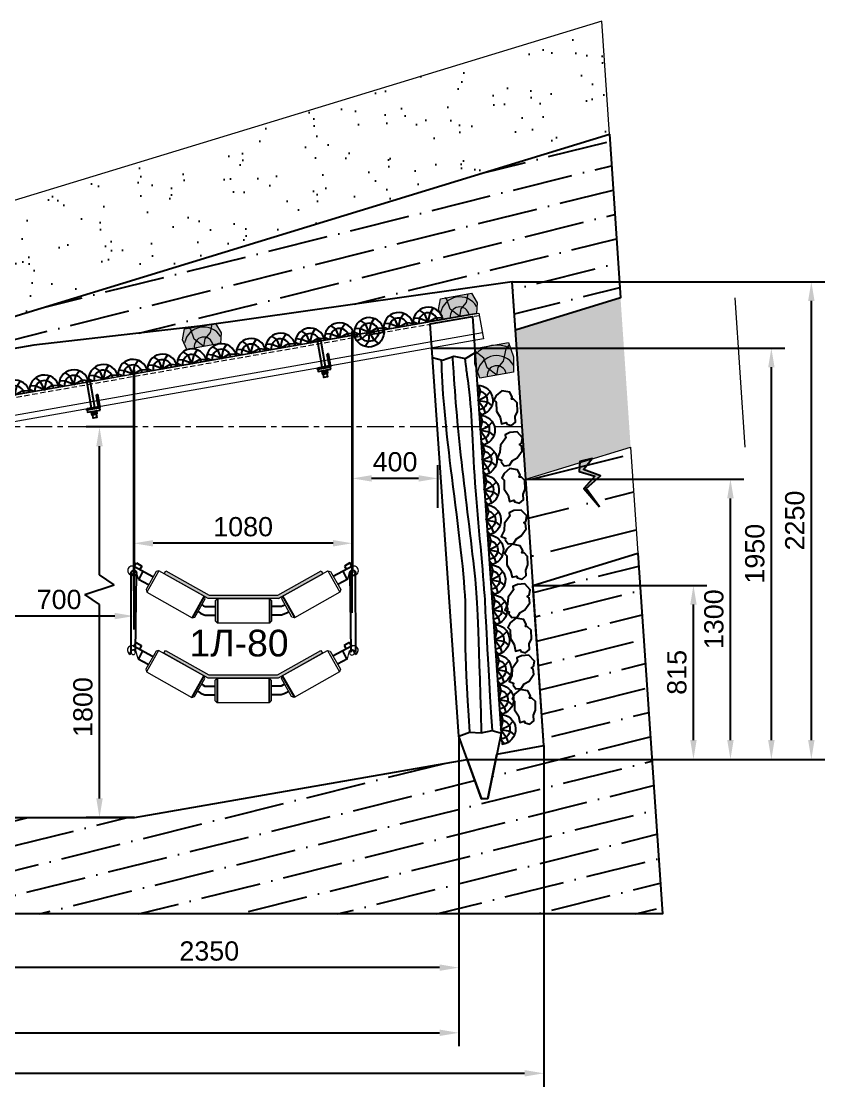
# Model space of a CAD drawing. Header units: inches. Extents: x -1850 to 56, y -982 to 275.
# Drawn here: x -1532.6 to -1457.4, y -651 to -551.3 of the extents above; entities that cross this region are included whole.
import ezdxf

# ---------------------------------------------------------------- set-up
doc = ezdxf.new("R2010")
doc.units = ezdxf.units.IN
doc.header["$MEASUREMENT"] = 0
doc.linetypes.add('CENTERX2', pattern=[4, 2.5, -0.5, 0.5, -0.5])
doc.linetypes.add('DASHED', pattern=[0.75, 0.5, -0.25])
for name, color, linetype in [('Д_Распорка', 7, 'Continuous'), ('М16_Гайка_Конт', 7, 'Continuous'), ('М16_Планка', 7, 'Continuous'), ('Ско_М16_СВП-22', 7, 'Continuous'), ('Уголок_63х63', 7, 'Continuous')]:
    doc.layers.add(name, color=color, linetype=linetype)
doc.styles.get("Standard").update_dxf_attribs({"font": 'ARIAL.TTF'})
doc.dimstyles.new('ISO-25', dxfattribs={"dimtxt": 2.5, "dimasz": 2.5, "dimexe": 1.25, "dimexo": 0, "dimtad": 1, "dimdec": 0, "dimtxsty": 'Standard', "dimcen": 2.5, "dimadec": 0, "dimazin": 0, "dimtfac": 1, "dimtdec": 0, "dimtmove": 0, "dimatfit": 3, "dimfxl": 0, "dimarcsym": 0})

# ---------------------------------------------------------------- blocks, each defined once
blk = doc.blocks.new('СВП27 - 2.6м')
at = {"color": 5, "linetype": 'DASHED', "lineweight": 15}
blk.add_line((232.6, -551.648), (180.6, -551.648), dxfattribs=at)
at = {"color": 5, "linetype": 'ByBlock', "lineweight": 15}
blk.add_line((232.6, -553.287), (180.6, -553.287), dxfattribs=at)
blk.add_lwpolyline([(232.6, -553.852), (180.6, -553.852), (180.6, -551.392), (232.6, -551.392)], close=True, dxfattribs=at)
blk = doc.blocks.new('*D209')
at = {"color": 0, "linetype": 'ByBlock', "lineweight": -2}
for p, q in [((-1501.624, -606.667), (-1501.624, -592.839)), ((-1493.625, -596.834), (-1493.625, -592.839)), ((-1495.425, -594.089), (-1499.824, -594.089))]:
    blk.add_line(p, q, dxfattribs=at)
at = {"color": 0, "linetype": 'ByBlock'}
for points in [[(-1499.824, -593.789), (-1499.824, -594.389), (-1501.624, -594.089)], [(-1495.425, -593.789), (-1495.425, -594.389), (-1493.625, -594.089)]]:
    blk.add_solid(points, dxfattribs=at)
at = {"layer": 'Defpoints', "color": 0, "linetype": 'ByBlock'}
for p in [(-1501.624, -594.089), (-1493.625, -596.834), (-1501.624, -606.667)]:
    blk.add_point(p, dxfattribs=at)
at = {"color": 0, "linetype": 'ByBlock', "lineweight": 15, "insert": (-1497.625, -592.545), "char_height": 1.8, "attachment_point": 5}
blk.add_mtext('400', dxfattribs=at)
blk = doc.blocks.new('pfnzu')
at = {"color": 7, "lineweight": 0}
blk.add_line((142694.1, -82404), (142694.1, -82544.3), dxfattribs=at)
at = {"layer": 'Д_Распорка', "color": 253}
for p, q in [((142679.9, -82432.8), (142686.9, -82404.5)), ((142654.7, -82457.4), (142634.8, -82439)), ((142694.1, -82474.1), (142654.7, -82457.4)), ((142694.1, -82474.1), (142679.9, -82432.8)), ((142652.6, -82484.3), (142632.2, -82504.2)), ((142694.1, -82474.1), (142652.6, -82484.3)), ((142671.5, -82511.2), (142664.9, -82537.2)), ((142694.1, -82474.1), (142671.5, -82511.2)), ((142694.1, -82524.6), (142681.4, -82542.8))]:
    blk.add_line(p, q, dxfattribs=at)
at = {"layer": 'Д_Распорка', "color": 7}
blk.add_arc((142695.6, -82474.1), 70.2, 91.2316, 268.7684, dxfattribs=at)
at = {"layer": 'Д_Распорка', "color": 253}
blk.add_arc((142695.6, -82474.1), 44.2, 91.9563, 268.0437, dxfattribs=at)
blk = doc.blocks.new('М16_Гайка')
at = {"layer": 'М16_Гайка_Конт'}
h = blk.add_hatch(color=253, dxfattribs=at)
h.paths.add_polyline_path([(1.9, -6.7, 0.267171), (1.9, -13.4), (1.9, -13.4), (14.3, -13.4), (14.3, -13.4, 0.267171), (14.3, -6.7)])
h.paths.add_polyline_path([(1.9, 6.7, 0.133362), (1.9, -6.7), (14.3, -6.7, 0.133362), (14.3, 6.7)])
h.paths.add_polyline_path([(1.9, 13.4), (1.9, 13.4, 0.267171), (1.9, 6.7), (14.3, 6.7, 0.267171), (14.3, 13.4), (14.3, 13.4)])
h.paths.add_polyline_path([(0, 10.1), (0, 0), (1, 0, -0.066387), (1.9, 6.7, -0.267171), (1.9, 13.4)])
h.paths.add_polyline_path([(0, 0), (0, -10), (1.9, -13.4, -0.267171), (1.9, -6.7, -0.066387), (1, 0)])
h.paths.add_polyline_path([(15.2, 0, -0.066387), (14.3, -6.7, -0.267171), (14.3, -13.4), (16.2, -10), (16.2, 0)])
h.paths.add_polyline_path([(14.3, 13.4, -0.267171), (14.3, 6.7, -0.066387), (15.2, 0), (16.2, 0), (16.2, 10.1)])
for p, q in [((1.9, 13.4), (0, 10.1)), ((0, 10.1), (0, -10)), ((0, 10.1), (0, -10)), ((0, 0), (1, 0)), ((1.9, 13.4), (14.3, 13.4)), ((14.3, 6.7), (1.9, 6.7)), ((14.3, 13.4), (16.2, 10.1)), ((15.2, 0), (16.2, 0)), ((16.2, 10.1), (16.2, -10)), ((16.2, 10.1), (16.2, -10)), ((1.9, -13.4), (0, -10)), ((14.3, -6.7), (1.9, -6.7)), ((14.3, -13.4), (1.9, -13.4)), ((14.3, -13.4), (16.2, -10))]:
    blk.add_line(p, q, dxfattribs=at)
for centre, radius, start, end in [((7.7, 10), 6.71, 149.9725, 209.9168), ((26.6, 0), 25.6, 164.8075, 195.1925), ((8.5, 10), 6.71, 330.0832, 29.9168), ((-10.4, 0), 25.6, 344.8075, 15.1925), ((7.7, -10), 6.71, 150.0832, 210.0275), ((8.5, -10), 6.71, 330.0832, 29.9168)]:
    blk.add_arc(centre, radius, start, end, dxfattribs=at)
blk = doc.blocks.new('Уголок_63х63')
blk.add_lwpolyline([(-6, 31.5), (-5.1, 31.5)])
at = {"layer": 'Уголок_63х63'}
for p, q in [((-6, 58.5), (-2.6, 63)), ((-6, 53.2), (0, 61.1)), ((-6, 13), (-6, 60.3)), ((-6, 47.9), (0, 55.9)), ((-6, 42.7), (0, 50.6)), ((0, 63), (-3.3, 63)), ((0, 0), (0, 63)), ((-63, 0), (-63, 3.3)), ((0, 0), (-63, 0)), ((-62.8, 4.4), (-62, 5.4)), ((-62.1, 0), (-57.6, 6)), ((-13, 6), (-60.3, 6)), ((-58.1, 0), (-53.6, 6)), ((-54.2, 0), (-49.6, 6)), ((-50.2, 0), (-45.6, 6)), ((-46.2, 0), (-41.7, 6)), ((-42.2, 0), (-37.7, 6)), ((-38.2, 0), (-33.7, 6)), ((-34.3, 0), (-29.7, 6)), ((-30.3, 0), (-25.7, 6)), ((-26.3, 0), (-21.8, 6)), ((-22.3, 0), (-17.8, 6)), ((-18.3, 0), (-13.8, 6)), ((-14.4, 0), (-8.7, 7.5)), ((-10.4, 0), (0, 13.7)), ((-6.5, 10.4), (0, 19)), ((-6.4, 0), (0, 8.5)), ((-6, 37.4), (0, 45.3)), ((-6, 32.1), (0, 40.1)), ((-6, 26.9), (0, 34.8)), ((-6, 21.6), (0, 29.5)), ((-6, 16.3), (0, 24.3)), ((-2.4, 0), (0, 3.2))]:
    blk.add_line(p, q, dxfattribs=at)
for centre, radius, start, end in [((-3.3, 60.3), 2.7, 90.0004, 180.0004), ((-60.3, 3.3), 2.7, 90.0004, 180.0004), ((-13, 13), 7, 270.0004, 0.0004)]:
    blk.add_arc(centre, radius, start, end, dxfattribs=at)
blk = doc.blocks.new('Стойка правая')
at = {"color": 22}
for points in [[(25.467, -684.198), (24.874, -684.198), (23.164, -678.208), (23.157, -639.553), (27.149, -639.128), (27.155, -678.183), (25.467, -684.198)], [(23.157, -642.688), (24.08, -643.016), (25.166, -642.72), (26.242, -643.01), (27.148, -642.537)], [(23.164, -678.208), (24.195, -677.89), (25.282, -678.045), (26.313, -677.889), (27.164, -678.207)]]:
    blk.add_lwpolyline(points, dxfattribs=at)
for points, knots in [([(25.03, -642.757), (25.023, -643.197), (24.998, -646.367), (25.092, -652.567), (25.808, -663.782), (25.721, -667.571), (25.282, -678.045)], [8.839695, 8.839695, 8.839695, 8.839695, 10.200315, 25.767042, 40.430464, 51.705311, 51.705311, 51.705311, 51.705311]), ([(23.962, -642.974), (23.812, -645.4), (24.054, -653.504), (25.003, -666.403), (24.17, -669.229), (24.195, -677.89)], [12.729465, 12.729465, 12.729465, 12.729465, 25.486519, 40.149941, 51.424788, 51.424788, 51.424788, 51.424788]), ([(26.181, -642.994), (26.201, -643.815), (26.549, -647.206), (26.115, -652.567), (26.606, -666.103), (26.352, -668.362), (26.313, -677.889)], [8.629314, 8.629314, 8.629314, 8.629314, 10.462089, 26.028816, 40.692238, 51.967085, 51.967085, 51.967085, 51.967085])]:
    blk.add_open_spline(points, degree=3, knots=knots, dxfattribs=at)
blk = doc.blocks.new('1Л80 подвесной')
at = {"lineweight": 0}
for points in [[(210.981, -663.627), (211.128, -663.365), (215.192, -665.648), (221.606, -665.648), (225.671, -663.365), (225.818, -663.627), (221.685, -665.948), (215.114, -665.948)], [(210.951, -671.075), (211.098, -670.814), (215.162, -673.096), (221.576, -673.096), (225.641, -670.814), (225.788, -671.075), (221.655, -673.396), (215.084, -673.396)]]:
    blk.add_hatch(color=7, dxfattribs=at).paths.add_polyline_path(points)
at = {"color": 7}
for p, q in [((208.155, -662.968), (208.378, -662.617)), ((208.378, -662.617), (208.882, -662.91)), ((228.36, -662.617), (227.856, -662.91)), ((228.583, -662.968), (228.36, -662.617)), ((207.731, -663.673), (207.844, -663.734)), ((207.844, -663.734), (207.888, -663.512)), ((208.136, -662.937), (209.928, -663.881)), ((208.633, -664.142), (209.019, -663.402)), ((208.882, -662.91), (208.706, -663.237)), ((228.602, -662.937), (226.811, -663.881)), ((228.105, -664.142), (227.719, -663.402)), ((227.856, -662.91), (228.032, -663.237)), ((228.894, -663.734), (228.85, -663.512)), ((229.007, -663.673), (228.894, -663.734)), ((208.569, -664.127), (209.505, -664.633)), ((228.169, -664.127), (227.233, -664.633)), ((214.729, -665.732), (213.601, -667.741)), ((214.527, -666.504), (214.673, -666.617)), ((214.673, -666.617), (214.831, -666.684)), ((214.831, -666.684), (215, -666.707)), ((215, -666.707), (215.777, -666.707)), ((215.964, -665.948), (215.964, -668.186)), ((220.824, -665.948), (220.824, -668.252)), ((221.799, -666.707), (221.022, -666.707)), ((221.968, -666.684), (221.799, -666.707)), ((222.126, -666.617), (221.968, -666.684)), ((222.07, -665.732), (223.198, -667.741)), ((222.272, -666.504), (222.126, -666.617)), ((214.155, -667.156), (214.38, -667.314)), ((214.38, -667.314), (214.572, -667.415)), ((214.572, -667.415), (214.831, -667.505)), ((214.831, -667.505), (214.91, -667.505)), ((214.91, -667.505), (215.784, -667.505)), ((221.889, -667.505), (221.015, -667.505)), ((221.968, -667.505), (221.889, -667.505)), ((222.227, -667.415), (221.968, -667.505)), ((222.418, -667.314), (222.227, -667.415)), ((222.644, -667.156), (222.418, -667.314)), ((208.106, -670.385), (209.898, -671.33)), ((208.125, -670.417), (208.348, -670.065)), ((208.348, -670.065), (208.852, -670.358)), ((208.852, -670.358), (208.676, -670.686)), ((228.572, -670.385), (226.78, -671.33)), ((228.33, -670.065), (227.826, -670.358)), ((227.826, -670.358), (228.002, -670.686)), ((228.553, -670.417), (228.33, -670.065)), ((207.701, -671.121), (207.814, -671.182)), ((207.814, -671.182), (207.858, -670.96)), ((208.539, -671.575), (209.475, -672.082)), ((208.603, -671.591), (208.989, -670.851)), ((228.139, -671.575), (227.203, -672.082)), ((228.075, -671.591), (227.689, -670.851)), ((228.864, -671.182), (228.82, -670.96)), ((228.977, -671.121), (228.864, -671.182)), ((214.699, -673.18), (213.57, -675.19)), ((215.934, -673.396), (215.934, -675.634)), ((220.794, -673.396), (220.794, -675.701)), ((222.039, -673.18), (223.168, -675.19)), ((214.125, -674.605), (214.35, -674.762)), ((214.496, -673.953), (214.643, -674.065)), ((214.643, -674.065), (214.801, -674.133)), ((214.801, -674.133), (214.97, -674.155)), ((214.97, -674.155), (215.747, -674.155)), ((221.769, -674.155), (220.992, -674.155)), ((221.938, -674.133), (221.769, -674.155)), ((222.095, -674.065), (221.938, -674.133)), ((222.242, -673.953), (222.095, -674.065)), ((222.614, -674.605), (222.388, -674.762)), ((214.35, -674.762), (214.542, -674.864)), ((214.542, -674.864), (214.801, -674.954)), ((214.801, -674.954), (214.879, -674.954)), ((214.879, -674.954), (215.754, -674.954)), ((221.859, -674.954), (220.984, -674.954)), ((221.938, -674.954), (221.859, -674.954)), ((222.197, -674.864), (221.938, -674.954)), ((222.388, -674.762), (222.197, -674.864))]:
    blk.add_line(p, q, dxfattribs=at)
for p, q in [((207.879, -670.976), (207.901, -663.557)), ((208.301, -670.978), (208.395, -663.553)), ((228.498, -670.978), (228.404, -663.553)), ((228.92, -670.976), (228.897, -663.557))]:
    blk.add_line(p, q)
at = {"color": 7, "lineweight": 0}
for p, q in [((208.569, -664.127), (208.367, -663.406)), ((210.247, -663.421), (209.294, -665.116)), ((210.492, -663.352), (209.363, -665.361)), ((210.492, -663.352), (210.247, -663.421)), ((214.738, -665.737), (210.492, -663.352)), ((210.981, -663.627), (211.128, -663.365)), ((215.114, -665.948), (210.981, -663.627)), ((215.114, -665.948), (210.981, -663.627)), ((211.128, -663.365), (215.192, -665.648)), ((221.606, -665.648), (225.671, -663.365)), ((221.685, -665.948), (225.818, -663.627)), ((225.818, -663.627), (221.685, -665.948)), ((222.06, -665.737), (226.307, -663.352)), ((225.671, -663.365), (225.818, -663.627)), ((226.307, -663.352), (227.435, -665.361)), ((226.307, -663.352), (226.552, -663.421)), ((226.552, -663.421), (227.504, -665.116)), ((228.169, -664.127), (228.372, -663.406)), ((209.294, -665.116), (209.363, -665.361)), ((209.363, -665.361), (213.61, -667.746)), ((215.192, -665.648), (221.606, -665.648)), ((227.435, -665.361), (223.189, -667.746)), ((227.504, -665.116), (227.435, -665.361)), ((213.855, -667.678), (214.807, -665.982)), ((214.807, -665.982), (214.738, -665.737)), ((221.685, -665.948), (215.114, -665.948)), ((215.784, -666.128), (215.964, -665.948)), ((215.784, -668.072), (215.784, -666.128)), ((215.964, -665.948), (220.835, -665.948)), ((220.835, -665.948), (221.015, -666.128)), ((221.015, -666.128), (221.015, -668.072)), ((221.992, -665.982), (222.06, -665.737)), ((222.944, -667.678), (221.992, -665.982)), ((213.61, -667.746), (213.855, -667.678)), ((223.189, -667.746), (222.944, -667.678)), ((215.964, -668.252), (215.784, -668.072)), ((220.835, -668.252), (215.964, -668.252)), ((221.015, -668.072), (220.835, -668.252)), ((208.539, -671.575), (208.336, -670.855)), ((210.217, -670.869), (209.264, -672.565)), ((210.462, -670.801), (209.333, -672.81)), ((210.462, -670.801), (210.217, -670.869)), ((214.708, -673.186), (210.462, -670.801)), ((210.951, -671.075), (211.098, -670.814)), ((215.084, -673.396), (210.951, -671.075)), ((211.098, -670.814), (215.162, -673.096)), ((221.576, -673.096), (225.641, -670.814)), ((225.788, -671.075), (221.655, -673.396)), ((222.03, -673.186), (226.277, -670.801)), ((225.641, -670.814), (225.788, -671.075)), ((226.277, -670.801), (227.405, -672.81)), ((226.277, -670.801), (226.522, -670.869)), ((226.522, -670.869), (227.474, -672.565)), ((228.139, -671.575), (228.342, -670.855)), ((209.264, -672.565), (209.333, -672.81)), ((227.474, -672.565), (227.405, -672.81)), ((209.333, -672.81), (213.58, -675.195)), ((213.825, -675.126), (214.777, -673.431)), ((214.777, -673.431), (214.708, -673.186)), ((221.655, -673.396), (215.084, -673.396)), ((215.162, -673.096), (221.576, -673.096)), ((215.754, -673.576), (215.934, -673.396)), ((215.754, -675.521), (215.754, -673.576)), ((215.934, -673.396), (220.804, -673.396)), ((220.804, -673.396), (220.984, -673.576)), ((220.984, -673.576), (220.984, -675.521)), ((221.961, -673.431), (222.03, -673.186)), ((222.914, -675.126), (221.961, -673.431)), ((227.405, -672.81), (223.159, -675.195)), ((213.58, -675.195), (213.825, -675.126)), ((215.934, -675.701), (215.754, -675.521)), ((220.984, -675.521), (220.804, -675.701)), ((223.159, -675.195), (222.914, -675.126)), ((220.804, -675.701), (215.934, -675.701))]:
    blk.add_line(p, q, dxfattribs=at)
at = {"linetype": 'DASHED', "const_width": 0.25}
for points in [[(228.59, -663.553), (228.59, -640.942)], [(208.148, -663.553), (208.148, -644.546)]]:
    blk.add_lwpolyline(points, dxfattribs=at)
for centre in [(208.148, -663.553), (228.65, -663.553)]:
    blk.add_circle(centre, 0.247)
at = {"color": 7, "lineweight": 0}
for centre, major_axis, start_param, end_param in [((207.996, -663.338), (0.297, 0.297), 0.296719, 3.445716), ((208.148, -663.553), (0.186, 0.186), 6.089724, 8.48118), ((228.59, -663.553), (-0.186, 0.186), 4.085191, 6.476646), ((228.743, -663.338), (-0.297, 0.297), 2.837469, 5.986466), ((207.966, -670.787), (-0.297, 0.297), -1.274077, 1.87492), ((228.713, -670.787), (0.297, 0.297), 4.408266, 7.557263), ((208.09, -670.984), (-0.149, 0.149), 3.712663, 9.78021), ((208.118, -671.002), (0.186, 0.186), 6.089724, 8.48118), ((208.09, -670.984), (0.149, 0.149), 5.801216, 8.942808), ((228.55, -671.034), (0.149, 0.149), 5.283459, 11.351007), ((228.56, -671.002), (0.186, 0.186), 5.655987, 8.047442)]:
    blk.add_ellipse(centre, major_axis=major_axis, ratio=1, start_param=start_param, end_param=end_param, dxfattribs=at)
blk = doc.blocks.new('*D210')
at = {"color": 0, "linetype": 'ByBlock', "lineweight": -2}
for p, q in [((-1522.066, -604.611), (-1522.066, -598.909)), ((-1501.624, -604.815), (-1501.624, -598.909)), ((-1503.424, -600.159), (-1520.266, -600.159))]:
    blk.add_line(p, q, dxfattribs=at)
at = {"color": 0, "linetype": 'ByBlock'}
for points in [[(-1520.266, -599.859), (-1520.266, -600.459), (-1522.066, -600.159)], [(-1503.424, -599.859), (-1503.424, -600.459), (-1501.624, -600.159)]]:
    blk.add_solid(points, dxfattribs=at)
at = {"layer": 'Defpoints', "color": 0, "linetype": 'ByBlock'}
for p in [(-1522.066, -600.159), (-1522.066, -604.611), (-1501.624, -604.815)]:
    blk.add_point(p, dxfattribs=at)
at = {"color": 0, "linetype": 'ByBlock', "lineweight": 15, "insert": (-1511.845, -598.615), "char_height": 1.8, "attachment_point": 5}
blk.add_mtext('1080', dxfattribs=at)
blk = doc.blocks.new('*D212')
at = {"color": 0, "linetype": 'ByBlock', "lineweight": -2}
for p, q in [((-1536.066, -593.387), (-1536.066, -608.216)), ((-1522.066, -602.234), (-1522.066, -608.216)), ((-1523.866, -606.966), (-1534.266, -606.966))]:
    blk.add_line(p, q, dxfattribs=at)
at = {"color": 0}
for points in [[(-1534.266, -606.666), (-1534.266, -607.266), (-1536.066, -606.966)], [(-1523.866, -606.666), (-1523.866, -607.266), (-1522.066, -606.966)]]:
    blk.add_solid(points, dxfattribs=at)
at = {"layer": 'Defpoints', "color": 0}
for p in [(-1536.066, -593.387), (-1522.066, -602.234), (-1536.066, -606.966)]:
    blk.add_point(p, dxfattribs=at)
at = {"color": 0, "insert": (-1529.066, -605.422), "char_height": 1.8, "attachment_point": 5}
blk.add_mtext('700', dxfattribs=at)
blk = doc.blocks.new('*D215')
at = {"color": 0, "linetype": 'ByBlock', "lineweight": -2}
for p, q in [((-1483.701, -619.071), (-1483.701, -650.988)), ((-1597.051, -625.823), (-1597.051, -650.988)), ((-1595.251, -649.738), (-1485.501, -649.738))]:
    blk.add_line(p, q, dxfattribs=at)
at = {"color": 0, "linetype": 'ByBlock'}
for points in [[(-1595.251, -649.438), (-1595.251, -650.038), (-1597.051, -649.738)], [(-1485.501, -649.438), (-1485.501, -650.038), (-1483.701, -649.738)]]:
    blk.add_solid(points, dxfattribs=at)
at = {"layer": 'Defpoints', "color": 0, "linetype": 'ByBlock'}
for p in [(-1483.701, -619.071), (-1597.051, -625.823), (-1483.701, -649.738)]:
    blk.add_point(p, dxfattribs=at)
at = {"color": 0, "linetype": 'ByBlock', "lineweight": 15, "insert": (-1540.376, -648.194), "char_height": 1.8, "attachment_point": 5}
blk.add_mtext('5700', dxfattribs=at)
blk = doc.blocks.new('*D216')
at = {"color": 0, "linetype": 'ByBlock', "lineweight": -2}
for p, q in [((-1491.659, -618.205), (-1491.659, -641.101)), ((-1538.367, -622.401), (-1538.367, -641.101)), ((-1493.459, -639.851), (-1536.567, -639.851))]:
    blk.add_line(p, q, dxfattribs=at)
at = {"color": 0, "linetype": 'ByBlock'}
for points in [[(-1536.567, -639.551), (-1536.567, -640.151), (-1538.367, -639.851)], [(-1493.459, -639.551), (-1493.459, -640.151), (-1491.659, -639.851)]]:
    blk.add_solid(points, dxfattribs=at)
at = {"layer": 'Defpoints', "color": 0, "linetype": 'ByBlock'}
for p in [(-1491.659, -618.205), (-1538.367, -622.401), (-1538.367, -639.851)]:
    blk.add_point(p, dxfattribs=at)
at = {"color": 0, "linetype": 'ByBlock', "lineweight": 15, "insert": (-1515.013, -638.307), "char_height": 1.8, "attachment_point": 5}
blk.add_mtext('2350', dxfattribs=at)
blk = doc.blocks.new('*D208')
at = {"color": 0, "linetype": 'ByBlock', "lineweight": -2}
for p, q in [((-1491.659, -620.507), (-1491.659, -647.196)), ((-1588.375, -623.835), (-1588.375, -647.196)), ((-1586.575, -645.946), (-1493.459, -645.946))]:
    blk.add_line(p, q, dxfattribs=at)
at = {"color": 0, "linetype": 'ByBlock'}
for points in [[(-1586.575, -645.646), (-1586.575, -646.246), (-1588.375, -645.946)], [(-1493.459, -645.646), (-1493.459, -646.246), (-1491.659, -645.946)]]:
    blk.add_solid(points, dxfattribs=at)
at = {"layer": 'Defpoints', "color": 0, "linetype": 'ByBlock'}
for p in [(-1491.659, -620.507), (-1588.375, -623.835), (-1491.659, -645.946)]:
    blk.add_point(p, dxfattribs=at)
at = {"color": 0, "linetype": 'ByBlock', "lineweight": 15, "insert": (-1540.017, -644.401), "char_height": 1.8, "attachment_point": 5}
blk.add_mtext('4850', dxfattribs=at)
blk = doc.blocks.new('*D220')
at = {"color": 0, "linetype": 'ByBlock', "lineweight": -2}
for p, q in [((-1522.066, -589.276), (-1526.536, -589.276)), ((-1525.286, -603.118), (-1525.286, -591.076)), ((-1523.908, -604.037), (-1525.286, -603.118)), ((-1526.665, -604.956), (-1523.908, -604.037)), ((-1525.286, -605.875), (-1526.665, -604.956)), ((-1525.286, -624.023), (-1525.286, -605.875)), ((-1521.997, -625.823), (-1526.536, -625.823))]:
    blk.add_line(p, q, dxfattribs=at)
at = {"color": 0}
for points in [[(-1525.586, -591.076), (-1524.986, -591.076), (-1525.286, -589.276)], [(-1525.586, -624.023), (-1524.986, -624.023), (-1525.286, -625.823)]]:
    blk.add_solid(points, dxfattribs=at)
at = {"layer": 'Defpoints', "color": 0}
for p in [(-1525.286, -589.276), (-1522.066, -589.276), (-1521.997, -625.823)]:
    blk.add_point(p, dxfattribs=at)
at = {"color": 0, "insert": (-1526.831, -615.475), "char_height": 1.8, "attachment_point": 5, "rotation": 90}
blk.add_mtext('1800', dxfattribs=at)
blk = doc.blocks.new('*D223')
at = {"color": 0, "linetype": 'ByBlock', "lineweight": -2}
for p, q in [((-1494.184, -581.894), (-1461.156, -581.894)), ((-1462.406, -618.57), (-1462.406, -583.694)), ((-1490.875, -620.37), (-1461.156, -620.37))]:
    blk.add_line(p, q, dxfattribs=at)
at = {"color": 0, "linetype": 'ByBlock'}
for points in [[(-1462.706, -583.694), (-1462.106, -583.694), (-1462.406, -581.894)], [(-1462.706, -618.57), (-1462.106, -618.57), (-1462.406, -620.37)]]:
    blk.add_solid(points, dxfattribs=at)
at = {"layer": 'Defpoints', "color": 0, "linetype": 'ByBlock'}
for p in [(-1494.184, -581.894), (-1462.406, -581.894), (-1490.875, -620.37)]:
    blk.add_point(p, dxfattribs=at)
at = {"color": 0, "linetype": 'ByBlock', "lineweight": 15, "insert": (-1463.95, -601.132), "char_height": 1.8, "attachment_point": 5, "rotation": 90}
blk.add_mtext('1950', dxfattribs=at)
blk = doc.blocks.new('*D224')
at = {"color": 0, "linetype": 'ByBlock', "lineweight": -2}
for p, q in [((-1486.649, -575.686), (-1457.414, -575.686)), ((-1458.664, -618.57), (-1458.664, -577.486)), ((-1490.875, -620.37), (-1457.414, -620.37))]:
    blk.add_line(p, q, dxfattribs=at)
at = {"color": 0, "linetype": 'ByBlock'}
for points in [[(-1458.964, -577.486), (-1458.364, -577.486), (-1458.664, -575.686)], [(-1458.964, -618.57), (-1458.364, -618.57), (-1458.664, -620.37)]]:
    blk.add_solid(points, dxfattribs=at)
at = {"layer": 'Defpoints', "color": 0, "linetype": 'ByBlock'}
for p in [(-1486.649, -575.686), (-1458.664, -575.686), (-1490.875, -620.37)]:
    blk.add_point(p, dxfattribs=at)
at = {"color": 0, "linetype": 'ByBlock', "lineweight": 15, "insert": (-1460.208, -598.028), "char_height": 1.8, "attachment_point": 5, "rotation": 90}
blk.add_mtext('2250', dxfattribs=at)
blk = doc.blocks.new('*D225')
at = {"color": 0, "linetype": 'ByBlock', "lineweight": -2}
for p, q in [((-1484.719, -604.096), (-1468.447, -604.096)), ((-1469.697, -618.57), (-1469.697, -605.896)), ((-1488.19, -620.37), (-1468.447, -620.37))]:
    blk.add_line(p, q, dxfattribs=at)
at = {"color": 0, "linetype": 'ByBlock'}
for points in [[(-1469.997, -605.896), (-1469.397, -605.896), (-1469.697, -604.096)], [(-1469.997, -618.57), (-1469.397, -618.57), (-1469.697, -620.37)]]:
    blk.add_solid(points, dxfattribs=at)
at = {"layer": 'Defpoints', "color": 0, "linetype": 'ByBlock'}
for p in [(-1484.719, -604.096), (-1469.697, -604.096), (-1488.19, -620.37)]:
    blk.add_point(p, dxfattribs=at)
at = {"color": 0, "linetype": 'ByBlock', "lineweight": 15, "insert": (-1471.241, -612.233), "char_height": 1.8, "attachment_point": 5, "rotation": 90}
blk.add_mtext('815', dxfattribs=at)
blk = doc.blocks.new('*D226')
at = {"color": 0, "linetype": 'ByBlock', "lineweight": -2}
for p, q in [((-1485.394, -594.154), (-1464.985, -594.154)), ((-1466.235, -618.57), (-1466.235, -595.954)), ((-1483.701, -620.37), (-1464.985, -620.37))]:
    blk.add_line(p, q, dxfattribs=at)
at = {"color": 0, "linetype": 'ByBlock'}
for points in [[(-1466.535, -595.954), (-1465.935, -595.954), (-1466.235, -594.154)], [(-1466.535, -618.57), (-1465.935, -618.57), (-1466.235, -620.37)]]:
    blk.add_solid(points, dxfattribs=at)
at = {"layer": 'Defpoints', "color": 0, "linetype": 'ByBlock'}
for p in [(-1485.394, -594.154), (-1466.235, -594.154), (-1483.701, -620.37)]:
    blk.add_point(p, dxfattribs=at)
at = {"color": 0, "linetype": 'ByBlock', "lineweight": 15, "insert": (-1467.78, -607.262), "char_height": 1.8, "attachment_point": 5, "rotation": 90}
blk.add_mtext('1300', dxfattribs=at)
blk = doc.blocks.new('S ш.бруса')
at = {"linetype": 'ByBlock', "lineweight": 15}
blk.add_hatch(color=254, dxfattribs=at).paths.add_polyline_path([(3323.214, -1143.742), (3323.447, -1142.342), (3326.647, -1142.342), (3326.88, -1143.742), (3326.647, -1145.142), (3323.447, -1145.142)])
at = {"color": 7, "linetype": 'ByBlock', "lineweight": 15}
for points in [[(3323.214, -1143.742), (3323.447, -1142.342), (3326.647, -1142.342), (3326.88, -1143.742), (3326.647, -1145.142), (3323.447, -1145.142), (3323.214, -1143.742)], [(3325.047, -1145.142), (3324.281, -1144.319), (3324.13, -1143.38), (3323.408, -1142.575)], [(3325.047, -1145.142), (3325.314, -1144.471), (3325.891, -1143.975), (3326.34, -1142.862), (3326.688, -1142.591)]]:
    blk.add_lwpolyline(points, dxfattribs=at)
for radius, start, end in [(2.8, 52.7386, 127.2614), (1.824, 20.62921, 159.37079), (0.883, 0, 180)]:
    blk.add_arc((3325.047, -1145.142), radius, start, end, dxfattribs=at)
blk = doc.blocks.new('Расклинка')
at = {"linetype": 'ByBlock', "lineweight": 15}
blk.add_hatch(color=254, dxfattribs=at).paths.add_polyline_path([(-85.966, -572.832), (-85.628, -571.866), (-82.668, -571.866), (-82.299, -572.832), (-82.533, -573.798), (-85.733, -573.798)])
at = {"color": 7, "linetype": 'ByBlock', "lineweight": 15}
for points in [[(-85.966, -572.832), (-85.628, -571.866), (-82.668, -571.866), (-82.299, -572.832), (-82.533, -573.798), (-85.733, -573.798), (-85.966, -572.832)], [(-84.133, -573.798), (-84.898, -572.975), (-85.049, -572.036), (-85.201, -571.866)], [(-84.133, -573.798), (-83.866, -573.127), (-83.289, -572.631), (-82.98, -571.866)]]:
    blk.add_lwpolyline(points, dxfattribs=at)
for radius, start, end in [(1.824, 20.62921, 159.37079), (0.883, 0, 180)]:
    blk.add_arc((-84.133, -573.798), radius, start, end, dxfattribs=at)

msp = doc.modelspace()

# ---------------------------------------------------------------- hatches: boundary and pattern name
h = msp.add_hatch()
h.set_pattern_fill('AR-SAND', color=256, scale=0.1, angle=315, style=0)
h.set_pattern_definition([(352.5, (-285413.106, 280094.1656), (3.34753489, 3.573813487), [0, -3.8608, 0, -4.318, 0, -4.1275]), (322.5, (-285413.106, 280094.1656), (8.24732851, 1.89010928), [0, -2.0828, 0, -3.4798, 0, -1.3335]), (282.5, (-285415.315, 280096.3747), (5.60332312, -5.58299826), [0, -1.27, 0, -4.572, 0, -5.969]), (272.5, (-285415.315, 280096.375), (6.97550782, -3.82281109), [0, -0.635, 0, -2.9972, 0, -3.429])])
h.paths.add_polyline_path([(-1601.117, -599.661), (-1477.564, -561.887), (-1478.281, -551.331), (-1598.332, -587.936)])
h = msp.add_hatch()
h.set_pattern_fill('ANSI36', color=256, scale=18, angle=329, style=0)
h.set_pattern_definition([(14, (-1728.454, 12.5707), (3.276215, 3.135733), [5.625, -1.125, 0, -1.125])])
h.paths.add_polyline_path([(-1477.564, -561.887), (-1476.523, -577.207), (-1486.342, -580.209), (-1486.649, -575.686), (-1515.881, -579.851), (-1531.439, -581.613), (-1543.827, -583.775), (-1549.536, -583.894)])
for color, points in [(253, [(-1486.342, -580.209), (-1476.523, -577.207), (-1475.575, -591.152), (-1485.394, -594.154)]), (256, [(-1478.505, -596.732), (-1479.743, -595.031), (-1478.412, -593.834), (-1479.994, -593.265), (-1479.179, -592.227), (-1480.316, -592.511), (-1480.4, -593.448), (-1478.942, -593.874), (-1479.966, -595.035)])]:
    msp.add_hatch(color=color).paths.add_polyline_path(points)
h = msp.add_hatch()
h.set_pattern_fill('ANSI36', color=256, scale=1.1, angle=329, style=0)
h.set_pattern_definition([(14, (-285413.106, 280094.1656), (5.085413972, 4.86735421), [8.73125, -1.74625, 0, -1.74625])])
h.paths.add_polyline_path([(-1485.394, -594.154), (-1475.575, -591.152), (-1474.9, -601.094), (-1484.719, -604.096)])
h = msp.add_hatch()
h.set_pattern_fill('ANSI36', color=256, scale=18, angle=329, style=0)
h.set_pattern_definition([(14, (-1445.4493, 12.5707), (3.276215, 3.135733), [5.625, -1.125, 0, -1.125])])
h.paths.add_polyline_path([(-1585.254, -634.832), (-1555.494, -625.734), (-1542.16, -625.734), (-1541.218, -628.267), (-1540.461, -628.225), (-1539.568, -625.823), (-1521.997, -625.823), (-1490.875, -620.37), (-1489.539, -624.063), (-1488.947, -624.022), (-1488.088, -619.879), (-1483.701, -619.071), (-1484.719, -604.096), (-1474.9, -601.094), (-1472.607, -634.832), (-1500.258, -634.832), (-1518.432, -634.832), (-1544.776, -634.832)])

# ---------------------------------------------------------------- linework, layer by layer
at = {"color": 7, "lineweight": 0}
for p, q in [((-1465.833, -577.207), (-1465.833, -577.207)), ((-1465.833, -577.207), (-1465.833, -577.207)), ((-1465.833, -577.207), (-1465.833, -577.207)), ((-1465.833, -577.207), (-1465.833, -577.207)), ((-1465.833, -577.207), (-1464.885, -591.152)), ((-1485.394, -594.154), (-1486.342, -580.209)), ((-1464.885, -591.152), (-1464.885, -591.152)), ((-1464.885, -591.152), (-1464.885, -591.152)), ((-1464.885, -591.152), (-1464.885, -591.152)), ((-1464.885, -591.152), (-1464.885, -591.152)), ((-1464.885, -591.152), (-1464.885, -591.152)), ((-1485.394, -594.154), (-1485.394, -594.154)), ((-1485.394, -594.154), (-1485.394, -594.154)), ((-1485.394, -594.154), (-1485.394, -594.154)), ((-1485.394, -594.154), (-1485.394, -594.154)), ((-1485.394, -594.154), (-1485.394, -594.154)), ((-1485.394, -594.154), (-1485.394, -594.154)), ((-1485.394, -594.154), (-1485.394, -594.154))]:
    msp.add_line(p, q, dxfattribs=at)
at = {"color": 7, "linetype": 'CENTERX2', "lineweight": 15}
msp.add_line((-1485.726, -589.276), (-1584.383, -589.276), dxfattribs=at)
at = {"color": 7, "lineweight": 0}
for points in [[(-1601.117, -599.661), (-1477.564, -561.887), (-1478.281, -551.331), (-1478.281, -551.331), (-1478.281, -551.331), (-1478.281, -551.331), (-1478.281, -551.331), (-1478.281, -551.331), (-1478.281, -551.331), (-1478.281, -551.331), (-1478.281, -551.331), (-1478.281, -551.331), (-1478.281, -551.331), (-1478.281, -551.331), (-1478.281, -551.331), (-1478.281, -551.331), (-1478.281, -551.331), (-1478.281, -551.331), (-1478.281, -551.331), (-1478.281, -551.331), (-1478.281, -551.331), (-1478.281, -551.331), (-1478.281, -551.331), (-1478.281, -551.331), (-1478.281, -551.331), (-1478.281, -551.331), (-1598.332, -587.936)], [(-1485.394, -594.154), (-1475.575, -591.152), (-1474.9, -601.094), (-1474.9, -601.094), (-1474.9, -601.094), (-1474.9, -601.094), (-1474.9, -601.094), (-1474.9, -601.094), (-1474.9, -601.094), (-1474.9, -601.094), (-1474.9, -601.094), (-1474.9, -601.094), (-1484.719, -604.096), (-1484.719, -604.096), (-1485.394, -594.154), (-1485.394, -594.154), (-1485.394, -594.154)]]:
    msp.add_lwpolyline(points, dxfattribs=at)
for points in [[(-1477.564, -561.887), (-1476.523, -577.207), (-1486.342, -580.209), (-1486.649, -575.686), (-1515.881, -579.851), (-1531.439, -581.613), (-1543.827, -583.775), (-1549.536, -583.894), (-1477.564, -561.887), (-1477.564, -561.887)], [(-1539.568, -625.823), (-1521.997, -625.823), (-1490.875, -620.37), (-1489.539, -624.063), (-1488.947, -624.022), (-1488.088, -619.879), (-1483.701, -619.071), (-1485.057, -599.125), (-1486.649, -575.686), (-1515.881, -579.851), (-1531.439, -581.613), (-1543.827, -583.775)], [(-1487.156, -589.011), (-1486.717, -589.136), (-1486.341, -588.813), (-1486.377, -588.296), (-1486.176, -587.816), (-1486.194, -587.014), (-1486.525, -586.687), (-1486.736, -586.685), (-1486.656, -586.479), (-1486.888, -586.017), (-1487.626, -585.883), (-1488.152, -586.341), (-1488.373, -586.761), (-1488.148, -586.968), (-1488.144, -587.807), (-1487.784, -588.368), (-1487.649, -588.972), (-1487.227, -588.86), (-1487.156, -589.011)], [(-1487.691, -592.536), (-1487.413, -592.898), (-1486.918, -592.863), (-1486.639, -592.426), (-1486.191, -592.162), (-1485.727, -591.507), (-1485.798, -591.047), (-1485.966, -590.92), (-1485.778, -590.802), (-1485.689, -590.293), (-1486.201, -589.745), (-1486.896, -589.799), (-1487.324, -590.004), (-1487.268, -590.305), (-1487.764, -590.98), (-1487.811, -591.645), (-1488.063, -592.211), (-1487.657, -592.372), (-1487.691, -592.536)], [(-1478.505, -596.732), (-1479.743, -595.031), (-1478.412, -593.834), (-1479.994, -593.265), (-1479.179, -592.227), (-1480.316, -592.511), (-1480.4, -593.448), (-1478.942, -593.874), (-1479.966, -595.035), (-1478.505, -596.732)], [(-1486.425, -596.288), (-1485.986, -596.413), (-1485.611, -596.09), (-1485.647, -595.573), (-1485.445, -595.093), (-1485.464, -594.291), (-1485.795, -593.964), (-1486.006, -593.962), (-1485.926, -593.756), (-1486.158, -593.294), (-1486.895, -593.16), (-1487.421, -593.618), (-1487.642, -594.038), (-1487.418, -594.246), (-1487.413, -595.084), (-1487.054, -595.645), (-1486.918, -596.249), (-1486.496, -596.137), (-1486.425, -596.288)], [(-1487.308, -599.84), (-1487.03, -600.202), (-1486.536, -600.167), (-1486.256, -599.73), (-1485.808, -599.466), (-1485.344, -598.811), (-1485.415, -598.351), (-1485.583, -598.224), (-1485.396, -598.106), (-1485.306, -597.597), (-1485.818, -597.049), (-1486.514, -597.103), (-1486.941, -597.308), (-1486.885, -597.609), (-1487.382, -598.284), (-1487.428, -598.949), (-1487.68, -599.515), (-1487.274, -599.676), (-1487.308, -599.84)], [(-1486.179, -603.378), (-1485.74, -603.503), (-1485.364, -603.179), (-1485.4, -602.662), (-1485.199, -602.183), (-1485.217, -601.381), (-1485.548, -601.054), (-1485.759, -601.052), (-1485.679, -600.845), (-1485.911, -600.384), (-1486.649, -600.25), (-1487.175, -600.708), (-1487.396, -601.127), (-1487.171, -601.335), (-1487.167, -602.173), (-1486.807, -602.735), (-1486.672, -603.339), (-1486.25, -603.226), (-1486.179, -603.378)], [(-1585.254, -634.832), (-1555.494, -625.734), (-1542.16, -625.734), (-1541.218, -628.267), (-1540.461, -628.225), (-1539.568, -625.823), (-1521.997, -625.823), (-1490.875, -620.37), (-1489.539, -624.063), (-1488.947, -624.022), (-1488.088, -619.879), (-1483.701, -619.071), (-1484.719, -604.096), (-1474.9, -601.094), (-1472.607, -634.832), (-1500.258, -634.832), (-1518.432, -634.832), (-1544.776, -634.832), (-1585.254, -634.832)], [(-1486.974, -606.744), (-1486.696, -607.106), (-1486.202, -607.07), (-1485.922, -606.634), (-1485.474, -606.37), (-1485.011, -605.715), (-1485.081, -605.255), (-1485.249, -605.127), (-1485.062, -605.01), (-1484.972, -604.501), (-1485.484, -603.953), (-1486.18, -604.007), (-1486.607, -604.212), (-1486.552, -604.512), (-1487.048, -605.188), (-1487.094, -605.853), (-1487.346, -606.419), (-1486.94, -606.58), (-1486.974, -606.744)], [(-1485.845, -610.282), (-1485.406, -610.406), (-1485.031, -610.083), (-1485.066, -609.566), (-1484.865, -609.087), (-1484.883, -608.285), (-1485.214, -607.958), (-1485.425, -607.956), (-1485.345, -607.749), (-1485.577, -607.287), (-1486.315, -607.153), (-1486.841, -607.611), (-1487.062, -608.031), (-1486.838, -608.239), (-1486.833, -609.077), (-1486.473, -609.639), (-1486.338, -610.243), (-1485.916, -610.13), (-1485.845, -610.282)], [(-1486.586, -613.418), (-1486.308, -613.78), (-1485.814, -613.745), (-1485.534, -613.309), (-1485.086, -613.044), (-1484.623, -612.389), (-1484.693, -611.93), (-1484.862, -611.802), (-1484.674, -611.684), (-1484.585, -611.175), (-1485.097, -610.627), (-1485.792, -610.681), (-1486.22, -610.886), (-1486.164, -611.187), (-1486.66, -611.862), (-1486.707, -612.528), (-1486.958, -613.093), (-1486.552, -613.254), (-1486.586, -613.418)], [(-1485.457, -616.956), (-1485.018, -617.081), (-1484.643, -616.757), (-1484.679, -616.24), (-1484.477, -615.761), (-1484.496, -614.959), (-1484.827, -614.632), (-1485.038, -614.63), (-1484.957, -614.423), (-1485.189, -613.962), (-1485.927, -613.828), (-1486.453, -614.286), (-1486.674, -614.705), (-1486.45, -614.913), (-1486.445, -615.751), (-1486.085, -616.313), (-1485.95, -616.917), (-1485.528, -616.805), (-1485.457, -616.956)]]:
    msp.add_lwpolyline(points)
at = {"layer": 'М16_Планка', "color": 7}
for points in [[(-1503.638, -583.879), (-1503.673, -583.682), (-1504.854, -583.891), (-1504.82, -584.088), (-1503.638, -583.879)], [(-1525.228, -587.693), (-1525.263, -587.496), (-1526.445, -587.705), (-1526.41, -587.901), (-1525.228, -587.693)]]:
    msp.add_lwpolyline(points, dxfattribs=at)
at = {"layer": 'Ско_М16_СВП-22', "color": 7}
for p, q in [((-1504.441, -583.696), (-1504.889, -581.16)), ((-1504.126, -583.641), (-1504.573, -581.104)), ((-1526.032, -587.51), (-1526.479, -584.974)), ((-1525.717, -587.454), (-1526.164, -584.918))]:
    msp.add_line(p, q, dxfattribs=at)
for points in [[(-1504.014, -584.275), (-1503.96, -584.585), (-1504.275, -584.64), (-1504.33, -584.33)], [(-1504.12, -584.596), (-1504.117, -584.612)], [(-1525.605, -588.088), (-1525.55, -588.398), (-1525.865, -588.454), (-1525.92, -588.144)], [(-1525.711, -588.41), (-1525.708, -588.426)]]:
    msp.add_lwpolyline(points, dxfattribs=at)
for centre in [(-1504.73, -581.138), (-1526.32, -584.952)]:
    msp.add_arc(centre, 0.16, 9.99998, 189.99998, dxfattribs=at)

# ---------------------------------------------------------------- block references
for name, p, rotation in [('Расклинка', (-1508.358, 0.761), 9.99999999999895), ('СВП27 - 2.6м', (-1814.587, -75.994), 9.999999999999128), ('Стойка правая', (-1561.692, 56.775), 3.967375028032301), ('Расклинка', (-1532.315, -2.061), 9.99999999999895)]:
    msp.add_blockref(name, p, dxfattribs=dict(rotation=rotation))
at = {"color": 7, "lineweight": 0, "yscale": 0.01999905100092292, "zscale": 0.019999051}
for p, xscale, rotation in [((-365.733, 2517.356), 0.01999905100098357, 279.9999999998067), ((-371.259, 2516.382), 0.01999905100098357, 279.9999999998067), ((-368.496, 2516.869), 0.01999905100098357, 279.9999999998067), ((-376.785, 2515.408), 0.01999905100098357, 279.9999999998067), ((-374.022, 2515.895), 0.01999905100098357, 279.9999999998067), ((-382.311, 2514.433), 0.01999905100098357, 279.9999999998067), ((-379.548, 2514.92), 0.01999905100098357, 279.9999999998067), ((619.837, -3104.4), -0.01999905100098357, 279.9999999998067), ((-387.836, 2513.459), 0.01999905100098357, 279.9999999998067), ((-385.074, 2513.946), 0.01999905100098357, 279.9999999998067), ((-393.361, 2512.478), 0.01999905100098357, 279.9999999998067), ((-390.599, 2512.971), 0.01999905100098357, 279.9999999998067), ((-398.887, 2511.504), 0.01999905100098357, 279.9999999998067), ((-396.124, 2511.991), 0.01999905100098357, 279.9999999998067), ((-404.413, 2510.529), 0.01999905100098357, 279.9999999998067), ((-401.65, 2511.016), 0.01999905100098357, 279.9999999998067), ((1245.499, 1252.315), -0.01999905100096847, 3.887812236894268), ((1245.69, 1249.516), -0.01999905100096847, 3.887812236894268), ((1245.88, 1246.716), -0.01999905100096847, 3.887812236894268), ((1246.07, 1243.917), -0.01999905100096847, 3.887812236894268), ((1246.26, 1241.118), -0.01999905100096847, 3.887812236894268), ((1246.484, 1238.321), -0.01999905100096847, 3.887812236894268), ((1246.674, 1235.522), -0.01999905100096847, 3.887812236894268), ((1246.864, 1232.723), -0.01999905100096847, 3.887812236894268), ((1247.055, 1229.924), -0.01999905100096847, 3.887812236894268), ((1247.245, 1227.124), -0.01999905100096847, 3.887812236894268), ((1247.435, 1224.325), -0.01999905100096847, 3.887812236894268), ((1247.625, 1221.526), -0.01999905100096847, 3.887812236894268)]:
    msp.add_blockref('pfnzu', p, dxfattribs=dict(at, xscale=xscale, rotation=rotation))
at = {"color": 7, "linetype": 'ByBlock', "lineweight": 15}
msp.add_blockref('1Л80 подвесной', (-1730.215, 60.624), dxfattribs=at)
at = {"color": 7, "linetype": 'ByBlock', "lineweight": 15, "rotation": 9.999999999997698}
msp.add_blockref('S ш.бруса', (-4961.49, -34.07), dxfattribs=at)
at = {"color": 7, "extrusion": (0, 0, -1), "xscale": 0.01999905100098357, "yscale": 0.01999905100092292, "zscale": -0.019999051, "rotation": 260.0000000001933}
for p in [(1503.642, -583.677), (1525.232, -587.491)]:
    msp.add_blockref('Уголок_63х63', p, dxfattribs=at)
at = {"layer": 'М16_Гайка_Конт', "color": 7, "extrusion": (0, 0, -1), "xscale": 0.01999905100098357, "yscale": 0.01999905100092292, "zscale": -0.019999051, "rotation": 260.0000000001933}
for p in [(1504.228, -583.983), (1525.819, -587.797)]:
    msp.add_blockref('М16_Гайка', p, dxfattribs=at)

# ---------------------------------------------------------------- texts
at = {"color": 7}
msp.add_text('1Л-80', height=2.4999, dxfattribs=at).set_placement((-1516.868, -610.743))

# ---------------------------------------------------------------- dimensions: what is measured, and where the dimension line sits
at = {"color": 7, "linetype": 'ByBlock', "lineweight": 15}
for base, p1, p2, text, picture, middle in [((-1458.664, -575.686), (-1490.875, -620.37), (-1486.649, -575.686), '2250', '*D224', (-1460.208, -598.028)), ((-1462.406, -581.894), (-1490.875, -620.37), (-1494.184, -581.894), '1950', '*D223', (-1463.95, -601.132)), ((-1466.235, -594.154), (-1483.701, -620.37), (-1485.394, -594.154), '1300', '*D226', (-1467.78, -607.262)), ((-1469.697, -604.096), (-1488.19, -620.37), (-1484.719, -604.096), '815', '*D225', (-1471.241, -612.233))]:
    dim = msp.add_linear_dim(base=base, p1=p1, p2=p2, angle=90, text=text, dimstyle='ISO-25', override={"dimtxt": 1.8, "dimasz": 1.8, "dimfxl": 1.25}, dxfattribs=at)
    dim.commit()
    dim.dimension.update_dxf_attribs({"geometry": picture, "text_midpoint": middle})
dim = msp.add_linear_dim(base=(-1525.286, -589.276), p1=(-1521.997, -625.823), p2=(-1522.066, -589.276), angle=90, text='1800', dimstyle='ISO-25', override={"dimtxt": 1.8, "dimasz": 1.8, "dimfxl": 1.25})
dim.commit()
dim.dimension.update_dxf_attribs({"geometry": '*D220', "text_midpoint": (-1525.286, -615.475), "dimtype": 160})
dim = msp.add_linear_dim(base=(-1501.624, -594.089), p1=(-1493.625, -596.834), p2=(-1501.624, -606.667), text='400', dimstyle='ISO-25', override={"dimtxt": 1.8, "dimasz": 1.8, "dimlfac": 100, "dimfxl": 1.25}, dxfattribs=at)
dim.commit()
dim.dimension.update_dxf_attribs({"geometry": '*D209', "text_midpoint": (-1497.625, -594.089), "dimtype": 160})
dim = msp.add_linear_dim(base=(-1536.066, -606.966), p1=(-1522.066, -602.234), p2=(-1536.066, -593.387), text='700', dimstyle='ISO-25', override={"dimtxt": 1.8, "dimasz": 1.8, "dimfxl": 1.25})
dim.commit()
dim.dimension.update_dxf_attribs({"geometry": '*D212', "text_midpoint": (-1529.066, -605.422)})
for base, p1, p2, text, picture, middle in [((-1522.066, -600.159), (-1501.624, -604.815), (-1522.066, -604.611), '1080', '*D210', (-1511.845, -598.615)), ((-1538.367, -639.851), (-1491.659, -618.205), (-1538.367, -622.401), '2350', '*D216', (-1515.013, -638.307)), ((-1483.701, -649.738), (-1597.051, -625.823), (-1483.701, -619.071), '5700', '*D215', (-1540.376, -648.194)), ((-1491.659, -645.946), (-1588.375, -623.835), (-1491.659, -620.507), '4850', '*D208', (-1540.017, -644.401))]:
    dim = msp.add_linear_dim(base=base, p1=p1, p2=p2, text=text, dimstyle='ISO-25', override={"dimtxt": 1.8, "dimasz": 1.8, "dimfxl": 1.25}, dxfattribs=at)
    dim.commit()
    dim.dimension.update_dxf_attribs({"geometry": picture, "text_midpoint": middle})

doc.saveas('drawing.dxf')
